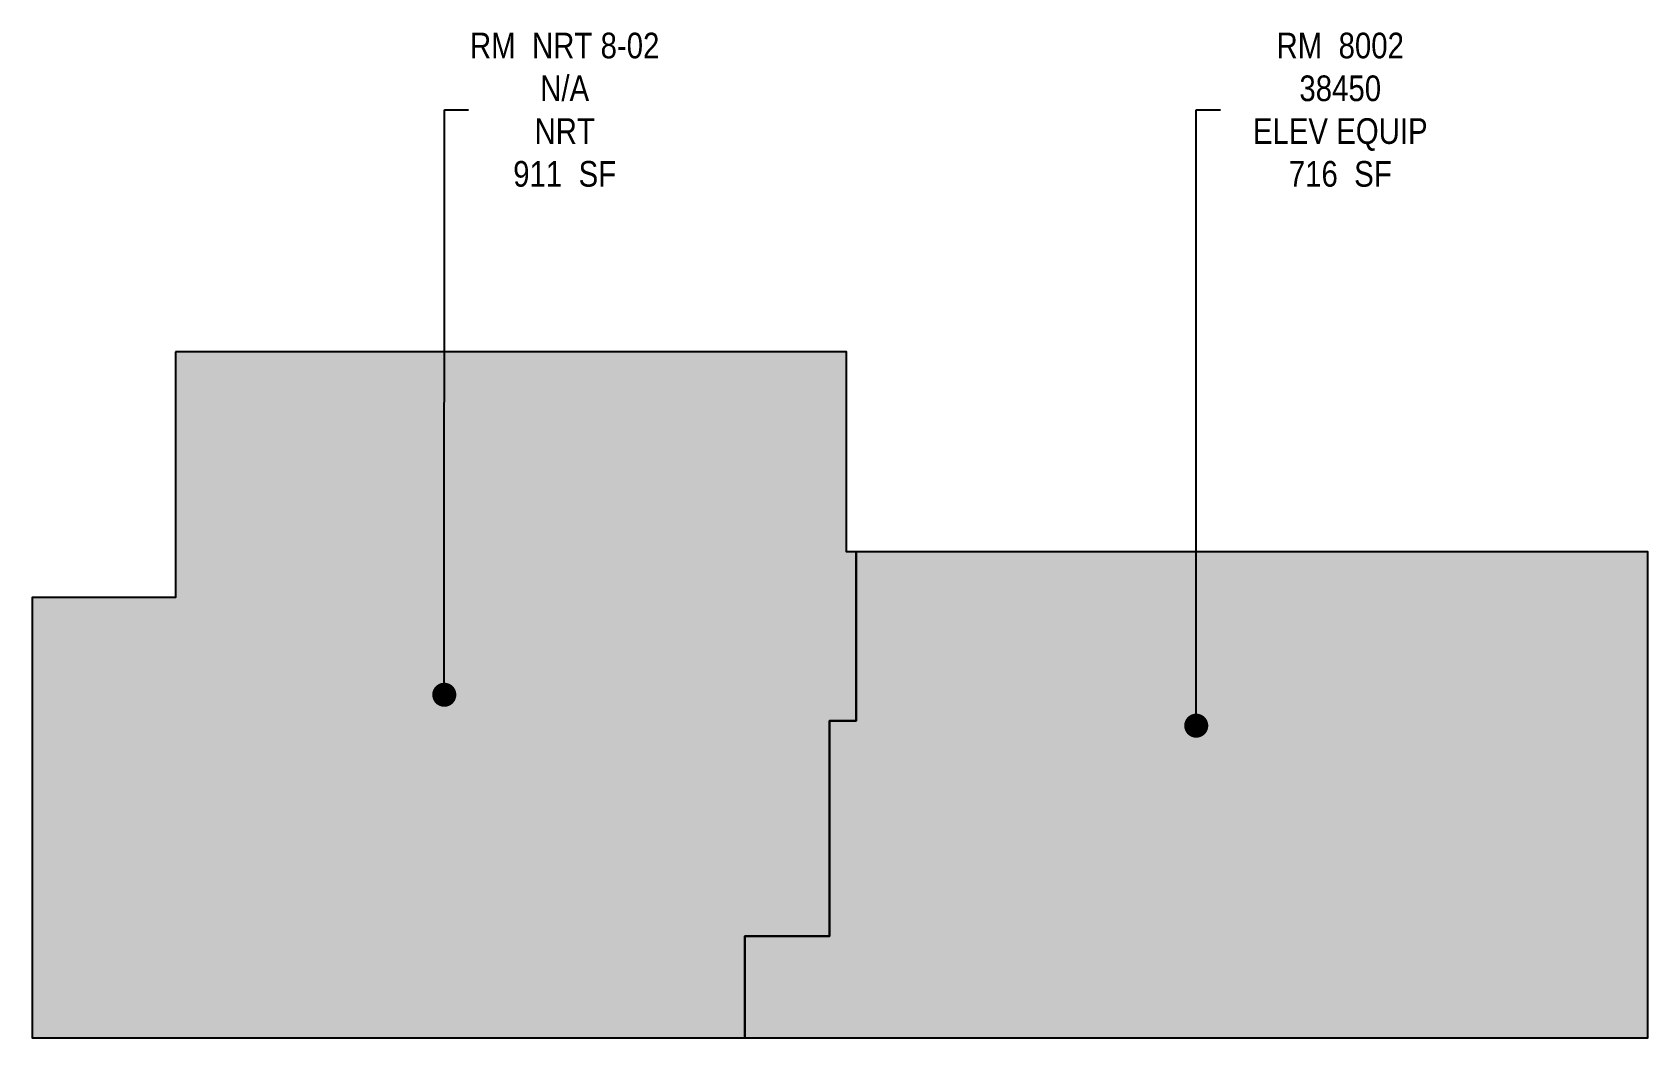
# Model space of a CAD drawing. Header units: inches. Extents: x 2627 to 6540, y 2985 to 3593.
# Drawn here: x 2627 to 3445, y 2985 to 3495 of the extents above.
import ezdxf

# ---------------------------------------------------------------- set-up
doc = ezdxf.new("R2010")
doc.units = ezdxf.units.IN
doc.header["$MEASUREMENT"] = 0
for name, color, linetype in [('0-LABEL', 3, 'Continuous'), ('1-NRT', 200, 'Continuous'), ('1-NRT-PTN', 253, 'Continuous'), ('4-OCC', 6, 'Continuous'), ('4-OCC-PTN', 95, 'Continuous')]:
    doc.layers.add(name, color=color, linetype=linetype)
doc.styles.add('ArialN', font='ARIALN.TTF')
doc.dimstyles.new('AB-195', dxfattribs={"dimscale": 195, "dimtxt": 0.070312, "dimasz": 0.0625, "dimexe": 0.0625, "dimexo": 0.125, "dimgap": 0.25, "dimtad": 0, "dimdec": 4, "dimrnd": 0.0625, "dimzin": 0, "dimdsep": 46, "dimlunit": 4, "dimtxsty": 'ArialN', "dimblk": 'ARCHTICK', "dimcen": 0.0625, "dimclrd": 256, "dimclre": 256, "dimclrt": 256, "dimadec": 0, "dimazin": 0, "dimtfac": 1, "dimtdec": 4, "dimtofl": 0, "dimtmove": 2, "dimatfit": 3, "dimldrblk": 'DOT', "dimfxl": 0, "dimfrac": 2, "dimtolj": 1, "dimtzin": 0, "dimlwd": -1, "dimlwe": -1, "dimarcsym": 0})

# ---------------------------------------------------------------- blocks, each defined once
blk = doc.blocks.new('_ArchTick')
at = {"const_width": 0.15}
blk.add_lwpolyline([(-0.5, -0.5), (0.5, 0.5)], dxfattribs=at)
blk = doc.blocks.new('_Dot')
at = {"lineweight": -2}
blk.add_line((-0.5, 0), (-1, 0), dxfattribs=at)
at = {"const_width": 0.5}
blk.add_lwpolyline([(-0.25, 0, 1), (0.25, 0, 1)], format="xyb", close=True, dxfattribs=at)

msp = doc.modelspace()

# ---------------------------------------------------------------- hatches: boundary and pattern name
at = {"layer": '1-NRT-PTN'}
msp.add_hatch(color=256, dxfattribs=at).paths.add_polyline_path([(2699, 3332.75), (2699, 3208.25), (2626.5, 3208.25), (2626.5, 2985.25), (2987.5, 2985.25), (2987.5, 3036.75), (3030.5, 3036.75), (3030.5, 3145.75), (3044, 3145.75), (3044, 3231.5), (3039, 3231.5), (3039, 3332.75)])
at = {"layer": '4-OCC-PTN'}
msp.add_hatch(color=55, dxfattribs=at).paths.add_polyline_path([(3030.5, 3036.75), (2987.5, 3036.75), (2987.5, 2985.25), (3445, 2985.25), (3445, 3231.5), (3044, 3231.5), (3044, 3145.75), (3030.5, 3145.75)])

# ---------------------------------------------------------------- linework, layer by layer
at = {"layer": '1-NRT'}
msp.add_lwpolyline([(2699, 3332.75), (2699, 3208.25), (2626.5, 3208.25), (2626.5, 2985.25), (2987.5, 2985.25), (2987.5, 3036.75), (3030.5, 3036.75), (3030.5, 3145.75), (3044, 3145.75), (3044, 3231.5), (3039, 3231.5), (3039, 3332.75)], close=True, dxfattribs=at)
at = {"layer": '4-OCC'}
msp.add_lwpolyline([(3030.5, 3036.75), (2987.5, 3036.75), (2987.5, 2985.25), (3445, 2985.25), (3445, 3231.5), (3044, 3231.5), (3044, 3145.75), (3030.5, 3145.75)], close=True, dxfattribs=at)

# ---------------------------------------------------------------- texts
at = {"layer": '0-LABEL', "char_height": 13, "attachment_point": 5, "style": 'ArialN'}
for s, insert in [('RM  NRT 8-02\\PN/A\\PNRT\\P911  SF', (2896.25, 3455.35)), ('RM  8002\\P38450\\PELEV EQUIP\\P716  SF', (3289.22, 3455.35))]:
    msp.add_mtext(s, dxfattribs=dict(at, insert=insert))

# ---------------------------------------------------------------- leaders
at = {"layer": '0-LABEL', "annotation_type": 0, "has_hookline": 1, "hookline_direction": 0}
for points, text_width in [([(2835.25, 3159), (2835.31, 3455.35), (2847.5, 3455.35)], 94.04), ([(3216.25, 3143.34), (3216.28, 3455.35), (3228.47, 3455.35)], 86.73)]:
    msp.add_leader(points, dimstyle='AB-195', dxfattribs=dict(at, text_width=text_width))

doc.saveas('drawing.dxf')
